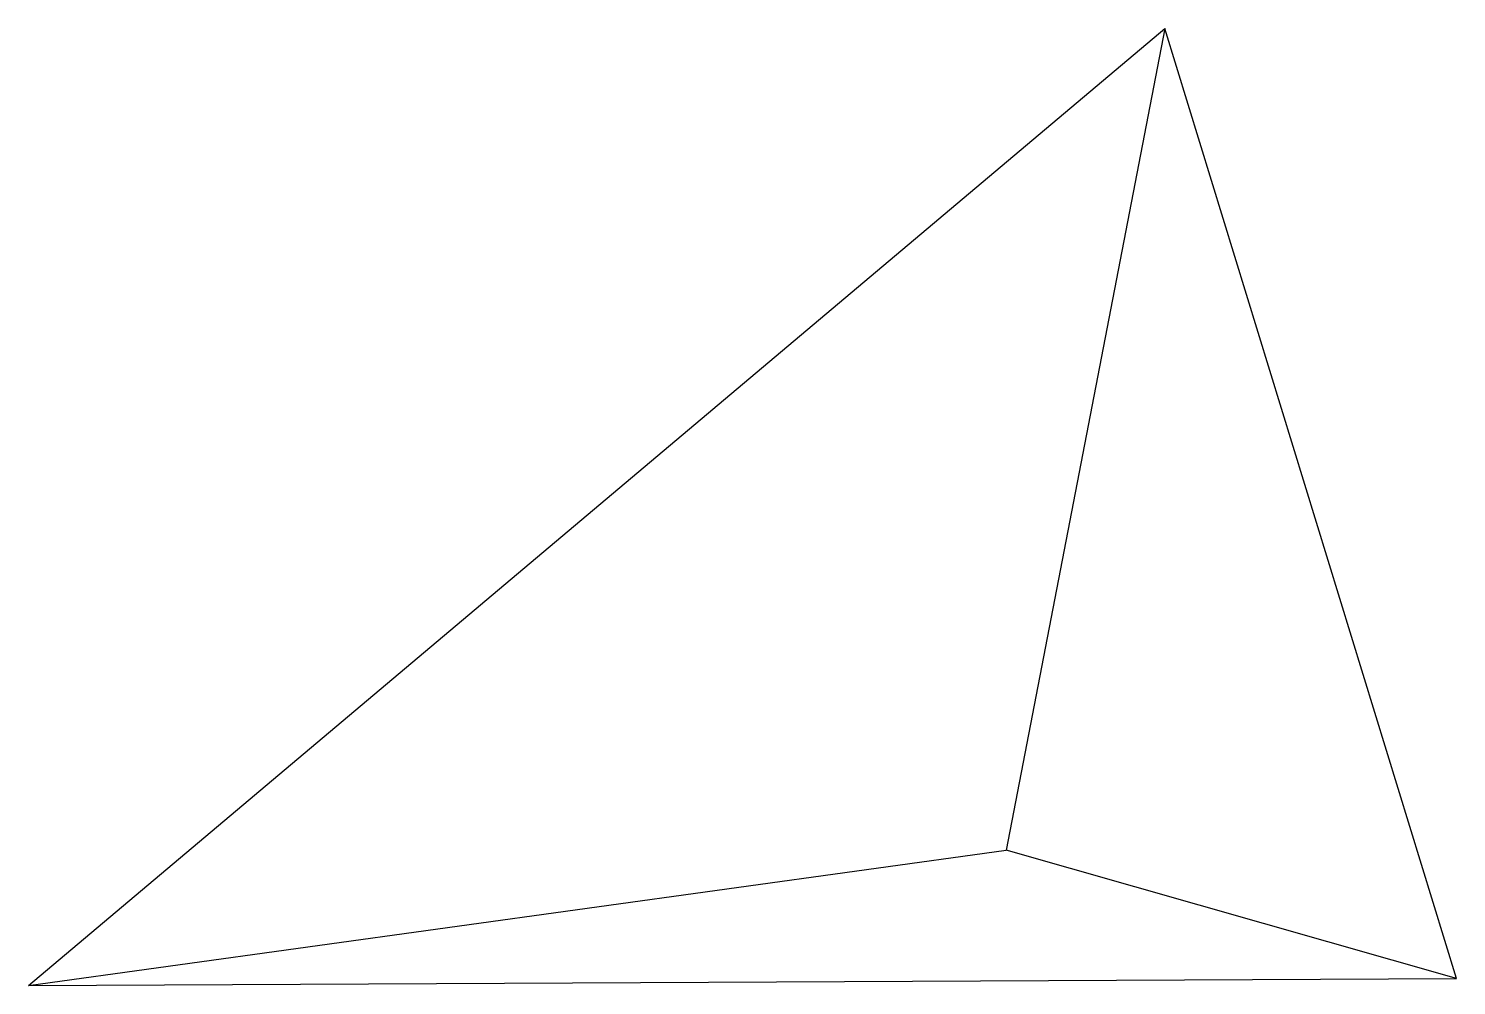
# Model space of a CAD drawing. Extents: x -4.33 to 1.79, y -1.56 to 2.54.
import ezdxf

# ---------------------------------------------------------------- set-up
doc = ezdxf.new("R2010")
doc.units = 0
doc.layers.add('CAPA_POR_DEFECTO', color=7, linetype='CONTINUOUS')

msp = doc.modelspace()

# ---------------------------------------------------------------- linework, layer by layer
at = {"layer": 'CAPA_POR_DEFECTO', "color": 7}
for p, q in [((-4.33, -1.56), (0.54, 2.54)), ((0.54, 2.54), (-0.14, -0.98)), ((1.79, -1.53), (0.54, 2.54)), ((-4.33, -1.56), (-0.14, -0.98)), ((1.79, -1.53), (-0.14, -0.98)), ((-4.33, -1.56), (1.79, -1.53))]:
    msp.add_line(p, q, dxfattribs=at)

doc.saveas('drawing.dxf')
